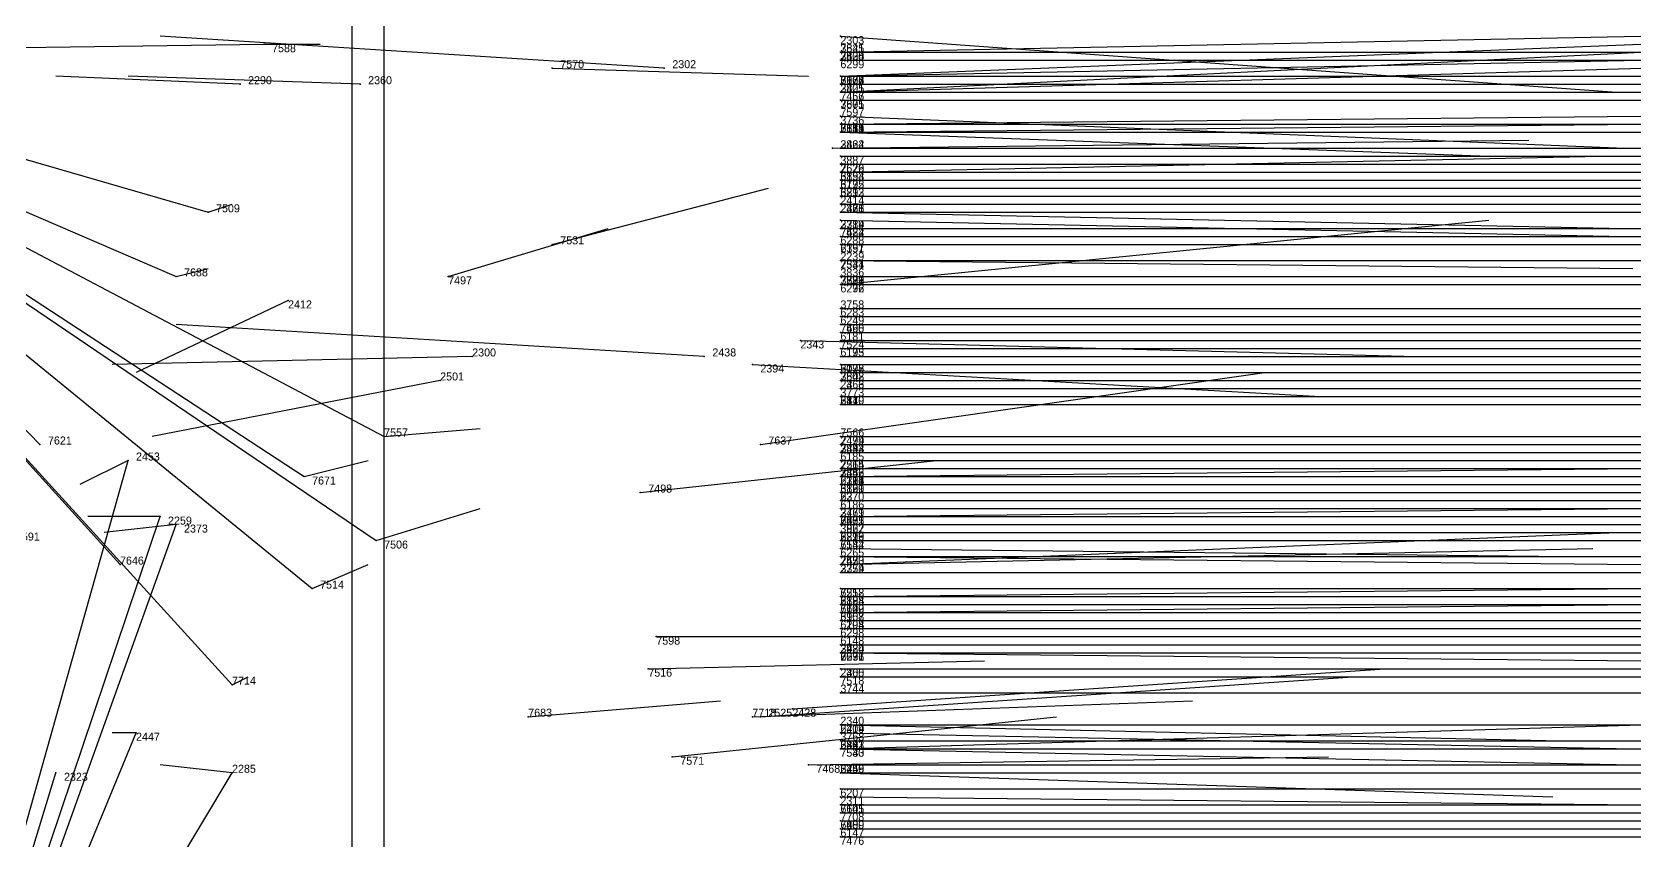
# Model space of a CAD drawing. Extents: x -0.07 to 1.1, y -0.07 to 1.1.
# Drawn here: x 0.899 to 1.1, y 0.8125 to 0.9135 of the extents above; entities that cross this region are included whole.
import ezdxf

# ---------------------------------------------------------------- set-up
doc = ezdxf.new("R2010")
doc.units = 0
for name, color, linetype in [('Clients', 3, 'CONTINUOUS'), ('Facilities', 3, 'CONTINUOUS'), ('Facilities_lines', 3, 'CONTINUOUS'), ('Min_max_boxes', 1, 'CONTINUOUS'), ('Normals', 1, 'CONTINUOUS'), ('Source_points', 5, 'CONTINUOUS'), ('Text', 3, 'CONTINUOUS')]:
    doc.layers.add(name, color=color, linetype=linetype)

msp = doc.modelspace()

# ---------------------------------------------------------------- linework, layer by layer
at = {"layer": 'Clients', "color": 5}
for p in [(0.928, 0.912, 1), (0.921, 0.891, 1), (0.917, 0.883, 1), (0.943, 0.863, 1), (0.9, 0.862, 1), (0.911, 0.86), (0.933, 0.858, 1), (0.915, 0.853), (0.917, 0.852), (0.942, 0.85, 1), (0.91, 0.847, 1), (0.934, 0.844, 1), (0.924, 0.832, 1), (0.912, 0.826), (0.902, 0.821), (0.924, 0.821)]:
    msp.add_point(p, dxfattribs=at)
at = {"layer": 'Facilities', "color": 3}
for p in [(1, 0.913, 0.05), (1, 0.911, 0.437), (1, 0.911, 0.916), (0.964, 0.909, 1), (0.978, 0.909), (1, 0.91, 0.137), (1, 0.91, 0.497), (1, 0.91, 0.612), (1, 0.91, 0.85), (0.925, 0.907), (0.94, 0.907), (1, 0.908, 0.434), (1, 0.908, 0.681), (1, 0.908, 0.832), (1, 0.907, 0.51), (1, 0.906, 0.147), (1, 0.906, 0.174), (1, 0.906, 0.262), (1, 0.906, 0.874), (1, 0.905, 0.4), (1, 0.905, 0.299), (1, 0.905, 0.788), (1, 0.905, 0.874), (1, 0.903, 0.934), (1, 0.902, 0.271), (1, 0.902, 0.412), (1, 0.901, 0.26), (1, 0.901, 0.657), (1, 0.901, 0.981), (0.999, 0.899), (1, 0.899, 0.448), (1, 0.898, 0.368), (1, 0.897, 0.792), (1, 0.896, 0.018), (1, 0.896, 0.43), (1, 0.896, 0.753), (1, 0.895, 0.565), (1, 0.894, 0.295), (1, 0.894, 0.339), (1, 0.893, 0.142), (1, 0.893, 0.534), (1, 0.892, 0.104), (1, 0.891, 0.056), (1, 0.891, 0.198), (1, 0.89, 0.052), (1, 0.889, 0.351), (1, 0.889, 0.844), (0.964, 0.887, 1), (1, 0.888, 0.825), (1, 0.887, 0.077), (1, 0.887, 0.694), (1, 0.887, 0.537), (1, 0.885, 0.051), (1, 0.885, 0.06), (1, 0.885, 0.813), (0.951, 0.883, 1), (1, 0.883, 0.447), (1, 0.883, 0.378), (1, 0.882, 0.44), (1, 0.882, 0.546), (1, 0.882, 0.545), (1, 0.882, 0.985), (1, 0.882, 0.916), (0.931, 0.88), (1, 0.879, 0.498), (1, 0.879, 0.685), (1, 0.878, 0.552), (1, 0.877, 0.887), (0.995, 0.875), (1, 0.876, 0.769), (1, 0.875, 0.551), (1, 0.875, 0.862), (0.954, 0.873), (0.983, 0.873), (1, 0.874, 0.538), (1, 0.873, 0.574), (0.989, 0.872), (1, 0.872, 0.393), (1, 0.871, 0.673), (1, 0.871, 0.69), (1, 0.871, 0.905), (0.95, 0.87), (1, 0.87, 0.144), (1, 0.87, 0.476), (1, 0.869, 0.246), (1, 0.869, 0.097), (1, 0.868, 0.372), (1, 0.868, 0.282), (1, 0.868, 0.55), (1, 0.867, 0.248), (1, 0.867, 0.43), (1, 0.863, 0.849), (1, 0.863, 0.846), (0.99, 0.862, 1), (1, 0.862, 0.072), (1, 0.861, 0.222), (1, 0.861, 0.412), (1, 0.861, 0.892), (1, 0.86, 0.535), (1, 0.86, 0.839), (1, 0.859, 0.169), (1, 0.859, 0.076), (1, 0.859, 0.412), (1, 0.858, 0.065), (1, 0.858, 0.749), (1, 0.858, 0.815), (1, 0.857, 0.303), (1, 0.857, 0.687), (1, 0.857, 0.533), (0.975, 0.856, 1), (1, 0.856, 0.688), (1, 0.856, 0.592), (1, 0.855, 0.207), (1, 0.855, 0.688), (1, 0.855, 0.664), (1, 0.854, 0.454), (1, 0.853, 0.072), (1, 0.853, 0.173), (1, 0.853, 0.632), (1, 0.853, 0.776), (1, 0.853, 0.788), (1, 0.852, 0.359), (1, 0.851, 0.465), (1, 0.851, 0.392), (1, 0.85, 0.182), (1, 0.85, 0.55), (1, 0.85, 0.664), (1, 0.849, 0.977), (1, 0.848, 0.082), (1, 0.848, 0.634), (1, 0.847, 0.951), (1, 0.847, 0.942), (1, 0.846, 0.199), (1, 0.846, 0.317), (1, 0.844, 0.655), (1, 0.843, 0.118), (1, 0.843, 0.598), (1, 0.843, 0.915), (1, 0.842, 0.26), (1, 0.842, 0.802), (1, 0.841, 0.259), (1, 0.841, 0.667), (1, 0.841, 0.663), (1, 0.841, 0.905), (1, 0.84, 0.666), (1, 0.839, 0.69), (1, 0.839, 0.746), (0.977, 0.838, 1), (1, 0.838, 0.524), (1, 0.837, 0.387), (1, 0.836, 0.072), (1, 0.836, 0.137), (1, 0.836, 0.57), (1, 0.836, 0.773), (0.976, 0.834, 1), (1, 0.834, 0.098), (1, 0.833, 0.085), (1, 0.833, 0.836), (1, 0.831, 0.378), (0.994, 0.829), (0.961, 0.828, 1), (0.989, 0.828, 1), (0.99, 0.828), (1, 0.827, 0.018), (1, 0.827, 0.622), (1, 0.826, 0.053), (1, 0.825, 0.226), (1, 0.825, 0.501), (1, 0.824, 0.051), (1, 0.824, 0.385), (1, 0.824, 0.536), (1, 0.824, 0.892), (1, 0.824, 0.918), (0.979, 0.823, 1), (0.996, 0.822, 1), (1, 0.822, 0.746), (1, 0.821, 0.015), (1, 0.821, 0.496), (1, 0.819, 0.683), (1, 0.818, 0.075), (1, 0.817, 0.641), (1, 0.816, 0.863), (1, 0.816, 0.85), (1, 0.815, 0.526), (1, 0.815, 0.874), (1, 0.814, 0.799), (1, 0.813, 0.558)]:
    msp.add_point(p, dxfattribs=at)
at = {"layer": 'Facilities_lines', "color": 3}
for p, q in [((0.852, 0.911, 1), (0.928, 0.912, 1)), ((0.852, 0.911, 1), (0.942, 0.85, 1)), ((0.852, 0.911, 1), (0.921, 0.891, 1)), ((0.852, 0.911, 1), (0.934, 0.844, 1)), ((0.852, 0.911, 1), (0.943, 0.863, 1)), ((0.852, 0.911, 1), (0.9, 0.862, 1)), ((0.852, 0.911, 1), (0.91, 0.847, 1)), ((0.852, 0.911, 1), (0.933, 0.858, 1)), ((0.852, 0.911, 1), (0.917, 0.883, 1)), ((0.852, 0.911, 1), (0.924, 0.832, 1)), ((0.879, 0.746), (0.911, 0.86)), ((0.879, 0.746), (0.915, 0.853)), ((0.879, 0.746), (0.917, 0.852)), ((0.879, 0.746), (0.912, 0.826)), ((0.879, 0.746), (0.924, 0.821)), ((0.879, 0.746), (0.902, 0.821))]:
    msp.add_line(p, q, dxfattribs=at)
at = {"layer": 'Min_max_boxes', "color": 1}
for p, q in [((0.943, 0.773, 1), (0.943, 0.954, 1)), ((0.943, 0.773, 1), (0.943, 0.954, 1)), ((0.939, 0.543), (0.939, 0.939)), ((0.939, 0.543), (0.939, 0.939))]:
    msp.add_line(p, q, dxfattribs=at)
at = {"layer": 'Normals', "color": 1}
for p, q in [((0.978, 0.909), (0.915, 0.913, 0.077)), ((1, 0.913, 0.05), (1.097, 0.906, 0.028)), ((1, 0.911, 0.916), (1.1, 0.913, 0.923)), ((0.928, 0.912, 1), (0.935, 0.912, 1.1)), ((1, 0.908, 0.832), (1.1, 0.912, 0.831)), ((1, 0.906, 0.174), (1.1, 0.911, 0.175)), ((1, 0.911, 0.437), (1.1, 0.911, 0.437)), ((0.964, 0.909, 1), (0.996, 0.908, 1.095)), ((1, 0.91, 0.137), (1.1, 0.91, 0.137)), ((1, 0.91, 0.497), (1.1, 0.91, 0.497)), ((1, 0.908, 0.681), (1.1, 0.91, 0.679)), ((1, 0.91, 0.612), (1.1, 0.91, 0.612)), ((1, 0.91, 0.85), (1.1, 0.91, 0.85)), ((1, 0.906, 0.262), (1.1, 0.909, 0.261)), ((0.925, 0.907), (0.902, 0.908, 0.097)), ((0.94, 0.907), (0.911, 0.908, 0.096)), ((1, 0.908, 0.434), (1.1, 0.908, 0.434)), ((1, 0.907, 0.51), (1.1, 0.907, 0.51)), ((1, 0.906, 0.147), (1.1, 0.906, 0.147)), ((1, 0.906, 0.874), (1.1, 0.906, 0.874)), ((1, 0.905, 0.4), (1.1, 0.905, 0.4)), ((1, 0.905, 0.299), (1.1, 0.905, 0.299)), ((1, 0.905, 0.788), (1.1, 0.905, 0.788)), ((1, 0.905, 0.874), (1.1, 0.905, 0.874)), ((1, 0.902, 0.271), (1.1, 0.903, 0.271)), ((1, 0.903, 0.934), (1.098, 0.899, 0.955)), ((1, 0.901, 0.26), (1.1, 0.902, 0.26)), ((1, 0.902, 0.412), (1.1, 0.902, 0.412)), ((1, 0.901, 0.657), (1.1, 0.901, 0.657)), ((1, 0.901, 0.981), (1.081, 0.898, 1.04)), ((0.999, 0.899), (1.086, 0.9, -0.049)), ((1, 0.899, 0.448), (1.1, 0.899, 0.448)), ((1, 0.896, 0.018), (1.095, 0.898, -0.014)), ((1, 0.898, 0.368), (1.1, 0.898, 0.368)), ((1, 0.897, 0.792), (1.1, 0.897, 0.792)), ((1, 0.896, 0.43), (1.1, 0.896, 0.43)), ((1, 0.896, 0.753), (1.1, 0.896, 0.753)), ((1, 0.895, 0.565), (1.1, 0.895, 0.565)), ((0.964, 0.887, 1), (0.991, 0.894, 1.096)), ((1, 0.894, 0.295), (1.1, 0.894, 0.295)), ((1, 0.894, 0.339), (1.1, 0.894, 0.339)), ((1, 0.893, 0.142), (1.1, 0.893, 0.142)), ((1, 0.893, 0.534), (1.1, 0.893, 0.534)), ((0.921, 0.891, 1), (0.924, 0.892, 1.1)), ((1, 0.892, 0.104), (1.1, 0.892, 0.104)), ((1, 0.891, 0.056), (1.098, 0.889, 0.038)), ((1, 0.891, 0.198), (1.1, 0.891, 0.198)), ((0.951, 0.883, 1), (0.971, 0.889, 1.098)), ((1, 0.89, 0.052), (1.098, 0.888, 0.034)), ((1, 0.882, 0.985), (1.081, 0.89, 1.043)), ((1, 0.889, 0.351), (1.1, 0.889, 0.351)), ((1, 0.889, 0.844), (1.1, 0.889, 0.844)), ((1, 0.888, 0.825), (1.1, 0.888, 0.825)), ((1, 0.887, 0.077), (1.1, 0.887, 0.072)), ((1, 0.887, 0.694), (1.1, 0.887, 0.694)), ((1, 0.887, 0.537), (1.1, 0.887, 0.537)), ((1, 0.885, 0.051), (1.099, 0.884, 0.036)), ((1, 0.885, 0.06), (1.099, 0.884, 0.048)), ((1, 0.885, 0.813), (1.1, 0.885, 0.813)), ((0.917, 0.883, 1), (0.921, 0.884, 1.1)), ((1, 0.883, 0.447), (1.1, 0.883, 0.447)), ((1, 0.883, 0.378), (1.1, 0.883, 0.378)), ((1, 0.882, 0.44), (1.1, 0.882, 0.44)), ((1, 0.882, 0.546), (1.1, 0.882, 0.546)), ((1, 0.882, 0.545), (1.1, 0.882, 0.545)), ((1, 0.882, 0.916), (1.1, 0.882, 0.922)), ((0.931, 0.88), (0.912, 0.871, 0.098)), ((1, 0.879, 0.498), (1.1, 0.879, 0.498)), ((1, 0.879, 0.685), (1.1, 0.879, 0.685)), ((0.983, 0.873), (0.917, 0.877, 0.075)), ((1, 0.878, 0.552), (1.1, 0.878, 0.552)), ((1, 0.877, 0.887), (1.1, 0.877, 0.887)), ((0.995, 0.875), (1.072, 0.873, -0.063)), ((1, 0.876, 0.769), (1.1, 0.876, 0.769)), ((1, 0.875, 0.551), (1.1, 0.875, 0.551)), ((1, 0.875, 0.862), (1.1, 0.875, 0.862)), ((0.954, 0.873), (0.909, 0.872, 0.09)), ((1, 0.874, 0.538), (1.1, 0.874, 0.538)), ((1, 0.873, 0.574), (1.1, 0.873, 0.574)), ((0.989, 0.872), (1.06, 0.868, -0.071)), ((0.99, 0.862, 1), (1.053, 0.871, 1.077)), ((1, 0.872, 0.393), (1.1, 0.872, 0.393)), ((1, 0.871, 0.673), (1.1, 0.871, 0.673)), ((1, 0.871, 0.69), (1.1, 0.871, 0.69)), ((1, 0.871, 0.905), (1.1, 0.871, 0.907)), ((0.95, 0.87), (0.914, 0.863, 0.093)), ((1, 0.87, 0.144), (1.1, 0.87, 0.144)), ((1, 0.87, 0.476), (1.1, 0.87, 0.476)), ((1, 0.869, 0.246), (1.1, 0.869, 0.246)), ((1, 0.869, 0.097), (1.1, 0.869, 0.097)), ((1, 0.868, 0.372), (1.1, 0.868, 0.372)), ((1, 0.868, 0.282), (1.1, 0.868, 0.282)), ((1, 0.868, 0.55), (1.1, 0.868, 0.55)), ((1, 0.867, 0.248), (1.1, 0.867, 0.248)), ((1, 0.867, 0.43), (1.1, 0.867, 0.43)), ((0.943, 0.863, 1), (0.955, 0.864, 1.099)), ((1, 0.863, 0.849), (1.1, 0.863, 0.849)), ((1, 0.863, 0.846), (1.1, 0.863, 0.846)), ((0.9, 0.862, 1), (0.9, 0.862, 1.1)), ((1, 0.862, 0.072), (1.1, 0.862, 0.067)), ((1, 0.861, 0.222), (1.1, 0.861, 0.222)), ((1, 0.861, 0.412), (1.1, 0.861, 0.412)), ((1, 0.861, 0.892), (1.1, 0.861, 0.892)), ((0.911, 0.86), (0.905, 0.857, 0.1)), ((0.933, 0.858, 1), (0.941, 0.86, 1.1)), ((0.975, 0.856, 1), (1.012, 0.86, 1.093)), ((1, 0.86, 0.535), (1.1, 0.86, 0.535)), ((1, 0.86, 0.839), (1.1, 0.86, 0.839)), ((1, 0.859, 0.169), (1.1, 0.859, 0.169)), ((1, 0.858, 0.065), (1.1, 0.859, 0.055)), ((1, 0.859, 0.076), (1.1, 0.859, 0.072)), ((1, 0.859, 0.412), (1.1, 0.859, 0.412)), ((1, 0.858, 0.749), (1.1, 0.858, 0.749)), ((1, 0.858, 0.815), (1.1, 0.858, 0.815)), ((1, 0.857, 0.303), (1.1, 0.857, 0.303)), ((1, 0.857, 0.687), (1.1, 0.857, 0.687)), ((1, 0.857, 0.533), (1.1, 0.857, 0.533)), ((1, 0.856, 0.688), (1.1, 0.856, 0.688)), ((1, 0.856, 0.592), (1.1, 0.856, 0.592)), ((1, 0.855, 0.207), (1.1, 0.855, 0.207)), ((1, 0.855, 0.688), (1.1, 0.855, 0.688)), ((1, 0.855, 0.664), (1.1, 0.855, 0.664)), ((0.915, 0.853), (0.906, 0.853, 0.1)), ((0.942, 0.85, 1), (0.955, 0.854, 1.099)), ((1, 0.853, 0.072), (1.1, 0.854, 0.068)), ((1, 0.854, 0.454), (1.1, 0.854, 0.454)), ((1, 0.853, 0.173), (1.1, 0.853, 0.173)), ((1, 0.853, 0.632), (1.1, 0.853, 0.632)), ((1, 0.853, 0.776), (1.1, 0.853, 0.776)), ((1, 0.853, 0.788), (1.1, 0.853, 0.788)), ((0.917, 0.852), (0.908, 0.851, 0.1)), ((1, 0.852, 0.359), (1.1, 0.852, 0.359)), ((1, 0.851, 0.465), (1.1, 0.851, 0.465)), ((1, 0.851, 0.392), (1.1, 0.851, 0.392)), ((1, 0.847, 0.942), (1.097, 0.851, 0.967)), ((1, 0.85, 0.182), (1.1, 0.85, 0.182)), ((1, 0.85, 0.55), (1.1, 0.85, 0.55)), ((1, 0.85, 0.664), (1.1, 0.85, 0.664)), ((1, 0.847, 0.951), (1.094, 0.849, 0.984)), ((1, 0.849, 0.977), (1.091, 0.848, 1.019)), ((0.91, 0.847, 1), (0.91, 0.847, 1.1)), ((0.934, 0.844, 1), (0.941, 0.847, 1.1)), ((1, 0.848, 0.082), (1.1, 0.847, 0.08)), ((1, 0.848, 0.634), (1.1, 0.848, 0.634)), ((1, 0.846, 0.199), (1.1, 0.846, 0.199)), ((1, 0.846, 0.317), (1.1, 0.846, 0.317)), ((1, 0.844, 0.655), (1.1, 0.844, 0.655)), ((1, 0.843, 0.915), (1.1, 0.844, 0.924)), ((1, 0.843, 0.118), (1.1, 0.843, 0.118)), ((1, 0.843, 0.598), (1.1, 0.843, 0.598)), ((1, 0.842, 0.26), (1.1, 0.842, 0.26)), ((1, 0.842, 0.802), (1.1, 0.842, 0.802)), ((1, 0.841, 0.905), (1.1, 0.842, 0.912)), ((1, 0.841, 0.259), (1.1, 0.841, 0.259)), ((1, 0.841, 0.667), (1.1, 0.841, 0.667)), ((1, 0.841, 0.663), (1.1, 0.841, 0.663)), ((1, 0.84, 0.666), (1.1, 0.84, 0.666)), ((1, 0.839, 0.69), (1.1, 0.839, 0.69)), ((1, 0.839, 0.746), (1.1, 0.839, 0.746)), ((0.977, 0.838, 1), (1.019, 0.838, 1.091)), ((1, 0.838, 0.524), (1.1, 0.838, 0.524)), ((1, 0.837, 0.387), (1.1, 0.837, 0.387)), ((0.976, 0.834, 1), (1.018, 0.835, 1.09)), ((1, 0.836, 0.072), (1.1, 0.835, 0.068)), ((1, 0.836, 0.137), (1.1, 0.836, 0.137)), ((1, 0.836, 0.57), (1.1, 0.836, 0.57)), ((1, 0.836, 0.773), (1.1, 0.836, 0.773)), ((0.924, 0.832, 1), (0.926, 0.833, 1.1)), ((0.99, 0.828), (1.064, 0.833, -0.067)), ((0.994, 0.829), (1.068, 0.834, -0.067)), ((1, 0.834, 0.098), (1.1, 0.834, 0.098)), ((1, 0.833, 0.085), (1.1, 0.833, 0.085)), ((1, 0.833, 0.836), (1.1, 0.833, 0.836)), ((1, 0.831, 0.378), (1.1, 0.831, 0.378)), ((0.961, 0.828, 1), (0.985, 0.83, 1.097)), ((0.989, 0.828, 1), (1.044, 0.83, 1.083)), ((0.979, 0.823, 1), (1.027, 0.828, 1.088)), ((1, 0.827, 0.018), (1.09, 0.825, -0.026)), ((1, 0.827, 0.622), (1.1, 0.827, 0.622)), ((1, 0.824, 0.918), (1.1, 0.827, 0.926)), ((0.912, 0.826), (0.909, 0.826, 0.1)), ((1, 0.826, 0.053), (1.099, 0.824, 0.039)), ((1, 0.825, 0.226), (1.1, 0.825, 0.226)), ((1, 0.825, 0.501), (1.1, 0.825, 0.501)), ((1, 0.824, 0.051), (1.099, 0.822, 0.038)), ((1, 0.824, 0.385), (1.1, 0.824, 0.385)), ((1, 0.824, 0.536), (1.1, 0.824, 0.536)), ((1, 0.824, 0.892), (1.1, 0.824, 0.892)), ((0.924, 0.821), (0.915, 0.822, 0.1)), ((0.996, 0.822, 1), (1.061, 0.823, 1.076)), ((1, 0.822, 0.746), (1.1, 0.822, 0.746)), ((0.902, 0.821), (0.902, 0.821, 0.1)), ((1, 0.821, 0.015), (1.089, 0.818, -0.03)), ((1, 0.821, 0.496), (1.1, 0.821, 0.496)), ((1, 0.819, 0.683), (1.1, 0.819, 0.683)), ((1, 0.818, 0.075), (1.1, 0.817, 0.072)), ((1, 0.817, 0.641), (1.1, 0.817, 0.641)), ((1, 0.816, 0.863), (1.1, 0.816, 0.863)), ((1, 0.816, 0.85), (1.1, 0.816, 0.85)), ((1, 0.815, 0.526), (1.1, 0.815, 0.526)), ((1, 0.815, 0.874), (1.1, 0.815, 0.874)), ((1, 0.814, 0.799), (1.1, 0.814, 0.799)), ((1, 0.813, 0.558), (1.1, 0.813, 0.558))]:
    msp.add_line(p, q, dxfattribs=at)
at = {"layer": 'Source_points', "color": 5}
for p in [(1, 0.913, 0.05), (0.928, 0.912, 1), (1, 0.911, 0.437), (1, 0.911, 0.916), (0.964, 0.909, 1), (0.978, 0.909), (1, 0.91, 0.137), (1, 0.91, 0.497), (1, 0.91, 0.612), (1, 0.91, 0.85), (0.925, 0.907), (0.94, 0.907), (1, 0.908, 0.434), (1, 0.908, 0.681), (1, 0.908, 0.832), (1, 0.907, 0.51), (1, 0.906, 0.147), (1, 0.906, 0.174), (1, 0.906, 0.262), (1, 0.906, 0.874), (1, 0.905, 0.4), (1, 0.905, 0.299), (1, 0.905, 0.788), (1, 0.905, 0.874), (1, 0.903, 0.934), (1, 0.902, 0.271), (1, 0.902, 0.412), (1, 0.901, 0.26), (1, 0.901, 0.657), (1, 0.901, 0.981), (0.999, 0.899), (1, 0.899, 0.448), (1, 0.898, 0.368), (1, 0.897, 0.792), (1, 0.896, 0.018), (1, 0.896, 0.43), (1, 0.896, 0.753), (1, 0.895, 0.565), (1, 0.894, 0.295), (1, 0.894, 0.339), (1, 0.893, 0.142), (1, 0.893, 0.534), (0.921, 0.891, 1), (1, 0.892, 0.104), (1, 0.891, 0.056), (1, 0.891, 0.198), (1, 0.89, 0.052), (1, 0.889, 0.351), (1, 0.889, 0.844), (0.964, 0.887, 1), (1, 0.888, 0.825), (1, 0.887, 0.077), (1, 0.887, 0.694), (1, 0.887, 0.537), (1, 0.885, 0.051), (1, 0.885, 0.06), (1, 0.885, 0.813), (0.917, 0.883, 1), (0.951, 0.883, 1), (1, 0.883, 0.447), (1, 0.883, 0.378), (1, 0.882, 0.44), (1, 0.882, 0.546), (1, 0.882, 0.545), (1, 0.882, 0.985), (1, 0.882, 0.916), (0.931, 0.88), (1, 0.879, 0.498), (1, 0.879, 0.685), (1, 0.878, 0.552), (1, 0.877, 0.887), (0.995, 0.875), (1, 0.876, 0.769), (1, 0.875, 0.551), (1, 0.875, 0.862), (0.954, 0.873), (0.983, 0.873), (1, 0.874, 0.538), (1, 0.873, 0.574), (0.989, 0.872), (1, 0.872, 0.393), (1, 0.871, 0.673), (1, 0.871, 0.69), (1, 0.871, 0.905), (0.95, 0.87), (1, 0.87, 0.144), (1, 0.87, 0.476), (1, 0.869, 0.246), (1, 0.869, 0.097), (1, 0.868, 0.372), (1, 0.868, 0.282), (1, 0.868, 0.55), (1, 0.867, 0.248), (1, 0.867, 0.43), (0.943, 0.863, 1), (1, 0.863, 0.849), (1, 0.863, 0.846), (0.9, 0.862, 1), (0.99, 0.862, 1), (1, 0.862, 0.072), (1, 0.861, 0.222), (1, 0.861, 0.412), (1, 0.861, 0.892), (0.911, 0.86), (1, 0.86, 0.535), (1, 0.86, 0.839), (1, 0.859, 0.169), (1, 0.859, 0.076), (1, 0.859, 0.412), (0.933, 0.858, 1), (1, 0.858, 0.065), (1, 0.858, 0.749), (1, 0.858, 0.815), (1, 0.857, 0.303), (1, 0.857, 0.687), (1, 0.857, 0.533), (0.975, 0.856, 1), (1, 0.856, 0.688), (1, 0.856, 0.592), (1, 0.855, 0.207), (1, 0.855, 0.688), (1, 0.855, 0.664), (0.915, 0.853), (1, 0.854, 0.454), (1, 0.853, 0.072), (1, 0.853, 0.173), (1, 0.853, 0.632), (1, 0.853, 0.776), (1, 0.853, 0.788), (0.917, 0.852), (1, 0.852, 0.359), (1, 0.851, 0.465), (1, 0.851, 0.392), (0.942, 0.85, 1), (1, 0.85, 0.182), (1, 0.85, 0.55), (1, 0.85, 0.664), (1, 0.849, 0.977), (0.91, 0.847, 1), (1, 0.848, 0.082), (1, 0.848, 0.634), (1, 0.847, 0.951), (1, 0.847, 0.942), (1, 0.846, 0.199), (1, 0.846, 0.317), (0.934, 0.844, 1), (1, 0.844, 0.655), (1, 0.843, 0.118), (1, 0.843, 0.598), (1, 0.843, 0.915), (1, 0.842, 0.26), (1, 0.842, 0.802), (1, 0.841, 0.259), (1, 0.841, 0.667), (1, 0.841, 0.663), (1, 0.841, 0.905), (1, 0.84, 0.666), (1, 0.839, 0.69), (1, 0.839, 0.746), (0.977, 0.838, 1), (1, 0.838, 0.524), (1, 0.837, 0.387), (1, 0.836, 0.072), (1, 0.836, 0.137), (1, 0.836, 0.57), (1, 0.836, 0.773), (0.976, 0.834, 1), (1, 0.834, 0.098), (1, 0.833, 0.085), (1, 0.833, 0.836), (0.924, 0.832, 1), (1, 0.831, 0.378), (0.994, 0.829), (0.961, 0.828, 1), (0.989, 0.828, 1), (0.99, 0.828), (1, 0.827, 0.018), (1, 0.827, 0.622), (0.912, 0.826), (1, 0.826, 0.053), (1, 0.825, 0.226), (1, 0.825, 0.501), (1, 0.824, 0.051), (1, 0.824, 0.385), (1, 0.824, 0.536), (1, 0.824, 0.892), (1, 0.824, 0.918), (0.979, 0.823, 1), (0.996, 0.822, 1), (1, 0.822, 0.746), (0.902, 0.821), (0.924, 0.821), (1, 0.821, 0.015), (1, 0.821, 0.496), (1, 0.819, 0.683), (1, 0.818, 0.075), (1, 0.817, 0.641), (1, 0.816, 0.863), (1, 0.816, 0.85), (1, 0.815, 0.526), (1, 0.815, 0.874), (1, 0.814, 0.799), (1, 0.813, 0.558)]:
    msp.add_point(p, dxfattribs=at)

# ---------------------------------------------------------------- texts
at = {"layer": 'Text', "color": 3}
for s, p in [('2303', (1, 0.912, 0.05)), ('7588', (0.929, 0.911, 1)), ('3841', (1, 0.911, 0.437)), ('3804', (1, 0.91, 0.497)), ('7525', (1, 0.911, 0.916)), ('2435', (1, 0.91, 0.137)), ('7520', (1, 0.91, 0.85)), ('7570', (0.965, 0.909, 1)), ('2302', (0.979, 0.909)), ('6299', (1, 0.909, 0.612)), ('2290', (0.926, 0.907)), ('2360', (0.941, 0.907)), ('3904', (1, 0.907, 0.434)), ('3825', (1, 0.906, 0.262)), ('6122', (1, 0.907, 0.51)), ('6176', (1, 0.907, 0.681)), ('7667', (1, 0.907, 0.832)), ('2405', (1, 0.906, 0.147)), ('2421', (1, 0.906, 0.174)), ('3805', (1, 0.904, 0.4)), ('3875', (1, 0.904, 0.299)), ('7466', (1, 0.905, 0.788)), ('7457', (1, 0.905, 0.874)), ('7691', (1, 0.904, 0.874)), ('3736', (1, 0.902, 0.271)), ('7597', (1, 0.903, 0.934)), ('3845', (1, 0.901, 0.26)), ('3851', (1, 0.901, 0.412)), ('6119', (1, 0.901, 0.657)), ('7634', (1, 0.901, 0.981)), ('3824', (1, 0.899, 0.448)), ('2462', (1, 0.899)), ('3887', (1, 0.897, 0.368)), ('2526', (1, 0.896, 0.018)), ('7679', (1, 0.896, 0.792)), ('3854', (1, 0.895, 0.43)), ('3792', (1, 0.894, 0.295)), ('6193', (1, 0.895, 0.753)), ('6175', (1, 0.894, 0.565)), ('3892', (1, 0.893, 0.339)), ('6213', (1, 0.893, 0.534)), ('2414', (1, 0.892, 0.142)), ('7509', (0.922, 0.891, 1)), ('2326', (1, 0.891, 0.104)), ('2378', (1, 0.891, 0.056)), ('2461', (1, 0.891, 0.198)), ('3789', (1, 0.889, 0.351)), ('2314', (1, 0.889, 0.052)), ('7484', (1, 0.888, 0.844)), ('7622', (1, 0.888, 0.825)), ('7531', (0.965, 0.887, 1)), ('6288', (1, 0.887, 0.537)), ('2391', (1, 0.886, 0.077)), ('6157', (1, 0.886, 0.694)), ('2239', (1, 0.885, 0.051)), ('2341', (1, 0.884, 0.06)), ('7534', (1, 0.884, 0.813)), ('7688', (0.918, 0.883, 1)), ('7497', (0.951, 0.882, 1)), ('3836', (1, 0.883, 0.447)), ('3776', (1, 0.882, 0.44)), ('3839', (1, 0.882, 0.378)), ('7581', (1, 0.882, 0.985)), ('7593', (1, 0.882, 0.916)), ('6272', (1, 0.881, 0.546)), ('6296', (1, 0.881, 0.545)), ('2412', (0.931, 0.879)), ('3758', (1, 0.879, 0.498)), ('6283', (1, 0.878, 0.685)), ('6249', (1, 0.877, 0.552)), ('7460', (1, 0.876, 0.887)), ('7695', (1, 0.876, 0.769)), ('2343', (0.995, 0.874)), ('6181', (1, 0.875, 0.551)), ('7524', (1, 0.874, 0.862)), ('2300', (0.954, 0.873)), ('2438', (0.984, 0.873)), ('6173', (1, 0.873, 0.538)), ('6195', (1, 0.873, 0.574)), ('2501', (0.95, 0.87)), ('2394', (0.99, 0.871)), ('3775', (1, 0.871, 0.393)), ('3842', (1, 0.87, 0.476)), ('6098', (1, 0.871, 0.673)), ('6192', (1, 0.871, 0.69)), ('7508', (1, 0.87, 0.905)), ('3773', (1, 0.868, 0.372)), ('2366', (1, 0.869, 0.246)), ('2463', (1, 0.869, 0.144)), ('2466', (1, 0.869, 0.097)), ('3810', (1, 0.867, 0.43)), ('3849', (1, 0.867, 0.282)), ('2470', (1, 0.867, 0.248)), ('6149', (1, 0.867, 0.55)), ('7621', (0.901, 0.862, 1)), ('7557', (0.943, 0.863, 1)), ('7637', (0.991, 0.862, 1)), ('7566', (1, 0.863, 0.846)), ('2499', (1, 0.862, 0.072)), ('7474', (1, 0.862, 0.849)), ('2453', (0.912, 0.86)), ('3894', (1, 0.861, 0.412)), ('2432', (1, 0.861, 0.222)), ('7443', (1, 0.861, 0.892)), ('6185', (1, 0.86, 0.535)), ('3883', (1, 0.858, 0.412)), ('2264', (1, 0.859, 0.169)), ('7515', (1, 0.859, 0.839)), ('2452', (1, 0.858, 0.076)), ('7446', (1, 0.858, 0.815)), ('7671', (0.934, 0.857, 1)), ('7498', (0.976, 0.856, 1)), ('3869', (1, 0.856, 0.303)), ('2321', (1, 0.857, 0.065)), ('6114', (1, 0.857, 0.749)), ('6266', (1, 0.857, 0.687)), ('6292', (1, 0.857, 0.533)), ('6121', (1, 0.856, 0.688)), ('6190', (1, 0.856, 0.592)), ('2370', (1, 0.855, 0.207)), ('6270', (1, 0.855, 0.664)), ('6186', (1, 0.854, 0.688)), ('2259', (0.916, 0.852)), ('3771', (1, 0.853, 0.454)), ('2469', (1, 0.853, 0.072)), ('2471', (1, 0.852, 0.173)), ('6205', (1, 0.852, 0.632)), ('7552', (1, 0.852, 0.776)), ('7631', (1, 0.852, 0.788)), ('7591', (0.897, 0.85, 1)), ('2373', (0.918, 0.851)), ('3862', (1, 0.851, 0.465)), ('3927', (1, 0.851, 0.359)), ('3893', (1, 0.85, 0.392)), ('2319', (1, 0.85, 0.182)), ('6276', (1, 0.85, 0.664)), ('7506', (0.943, 0.849, 1)), ('6144', (1, 0.849, 0.55)), ('7582', (1, 0.849, 0.977)), ('6265', (1, 0.848, 0.634)), ('7646', (0.91, 0.847, 1)), ('3779', (1, 0.846, 0.317)), ('2523', (1, 0.847, 0.082)), ('7450', (1, 0.847, 0.951)), ('7670', (1, 0.847, 0.942)), ('2354', (1, 0.846, 0.199)), ('7514', (0.935, 0.844, 1)), ('3884', (1, 0.842, 0.26)), ('6212', (1, 0.843, 0.655)), ('7558', (1, 0.843, 0.915)), ('2393', (1, 0.842, 0.118)), ('6128', (1, 0.842, 0.598)), ('3907', (1, 0.84, 0.259)), ('6142', (1, 0.841, 0.667)), ('7609', (1, 0.841, 0.802)), ('7720', (1, 0.841, 0.905)), ('6158', (1, 0.84, 0.663)), ('6194', (1, 0.839, 0.666)), ('6208', (1, 0.839, 0.69)), ('6298', (1, 0.838, 0.746)), ('7598', (0.977, 0.837, 1)), ('3920', (1, 0.836, 0.387)), ('6148', (1, 0.837, 0.524)), ('2484', (1, 0.836, 0.137)), ('2271', (1, 0.835, 0.072)), ('6097', (1, 0.835, 0.57)), ('7536', (1, 0.835, 0.773)), ('7714', (0.924, 0.832, 1)), ('7516', (0.976, 0.833, 1)), ('2365', (1, 0.833, 0.085)), ('2400', (1, 0.833, 0.098)), ('7518', (1, 0.832, 0.836)), ('3744', (1, 0.831, 0.378)), ('7683', (0.961, 0.828, 1)), ('7718', (0.989, 0.828, 1)), ('2525', (0.991, 0.828)), ('2428', (0.994, 0.828)), ('2447', (0.912, 0.825)), ('3768', (1, 0.825, 0.501)), ('2340', (1, 0.827, 0.018)), ('2419', (1, 0.826, 0.053)), ('6204', (1, 0.826, 0.622)), ('3882', (1, 0.824, 0.385)), ('2301', (1, 0.824, 0.226)), ('2442', (1, 0.824, 0.051)), ('6223', (1, 0.824, 0.536)), ('7530', (1, 0.823, 0.892)), ('7543', (1, 0.823, 0.918)), ('2285', (0.924, 0.821)), ('7571', (0.98, 0.822, 1)), ('7468', (0.997, 0.821, 1)), ('3759', (1, 0.821, 0.496)), ('2440', (1, 0.821, 0.015)), ('6255', (1, 0.821, 0.746)), ('2323', (0.903, 0.82)), ('6207', (1, 0.818, 0.683)), ('2311', (1, 0.817, 0.075)), ('6141', (1, 0.816, 0.641)), ('7605', (1, 0.816, 0.863)), ('7708', (1, 0.815, 0.85)), ('6209', (1, 0.814, 0.526)), ('7480', (1, 0.814, 0.799)), ('7639', (1, 0.814, 0.874)), ('6147', (1, 0.813, 0.558)), ('7476', (1, 0.812, 0.796))]:
    msp.add_text(s, height=0.001, dxfattribs=at).set_placement(p)

doc.saveas('drawing.dxf')
